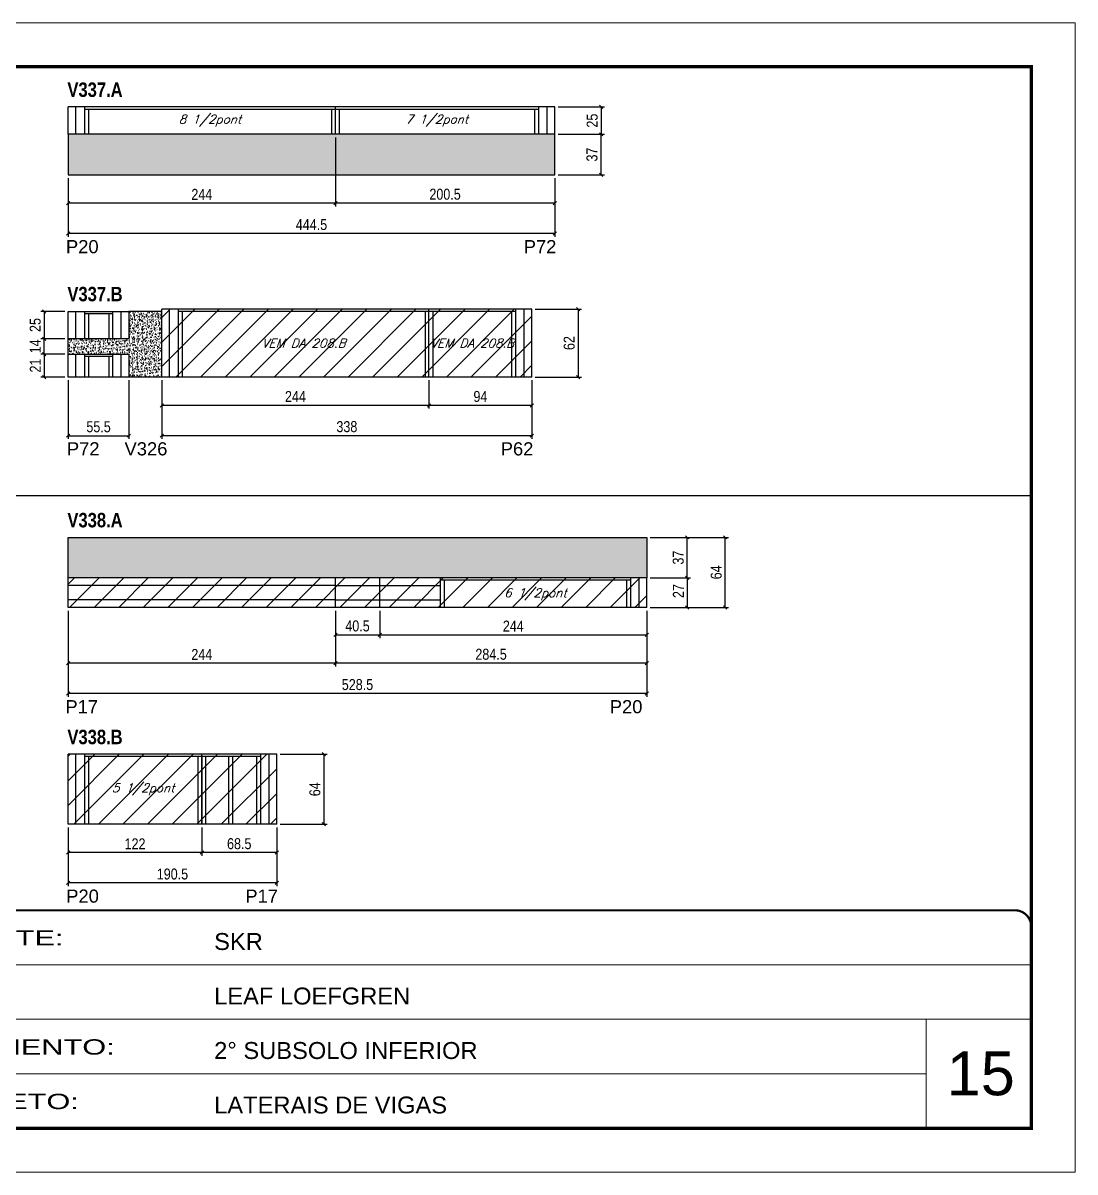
# Model space of a CAD drawing. Extents: x 3309 to 9590, y -2522 to 15424.
# Drawn here: x 7017 to 7978, y 10112 to 11162 of the extents above; entities that cross this region are included whole.
import ezdxf

# ---------------------------------------------------------------- set-up
doc = ezdxf.new("R2010")
doc.units = 0
doc.linetypes.add('CONTINUO', pattern=[0])
doc.linetypes.add('DASHED', pattern=[0.75, 0.5, -0.25])
for name, color, linetype in [('5', 5, 'Continuous'), ('COTA', 241, 'Continuous'), ('NOMENCLATURA', 7, 'Continuous'), ('Painéis', 200, 'Continuous'), ('SARR_2.2x7', 40, 'Continuous'), ('SARR_3.5x7', 81, 'Continuous'), ('texto', 7, 'Continuous')]:
    doc.layers.add(name, color=color, linetype=linetype)
for name, color, linetype, lineweight in [('CARIMBO', 255, 'Continuous', 9), ('Folhas', 255, 'Continuous', 9), ('Hachura', 251, 'Continuous', 9), ('SARRAFO DE PRESSAO', 251, 'DASHED', 9)]:
    doc.layers.add(name, color=color, linetype=linetype, lineweight=lineweight)
doc.styles.add('ARIAL', font='arial.ttf')
doc.styles.add('COTA TECNICA', font='techl___.ttf', dxfattribs={"height": 10})
doc.styles.add('Romans', font='romans.shx')
doc.styles.get("Standard").update_dxf_attribs({"font": 'arial.ttf'})
doc.styles.add('TECNICA', font='techb___.ttf', dxfattribs={"height": 10})
doc.styles.add('Tecnologia', font='')
doc.styles.get('Tecnologia').set_extended_font_data('Forgotten Futurist')
doc.dimstyles.new('PAINEL', dxfattribs={"dimtxt": 10, "dimasz": 3, "dimexe": 3, "dimexo": 3, "dimgap": 3, "dimtad": 1, "dimdec": 1, "dimzin": 12, "dimdsep": 46, "dimtxsty": 'COTA TECNICA', "dimblk1": 'OBLIQUE', "dimblk2": 'OBLIQUE', "dimsah": 1, "dimcen": 0.9, "dimclrd": 4, "dimclre": 4, "dimclrt": 240, "dimadec": 1, "dimazin": 3, "dimtfac": 1, "dimtdec": 1, "dimtmove": 0, "dimatfit": 3, "dimfxl": 1, "dimtolj": 1, "dimtzin": 12, "dimarcsym": 0})

# ---------------------------------------------------------------- blocks, each defined once
blk = doc.blocks.new('9999999999')
at = {"color": 30, "linetype": 'CONTINUO'}
for p, q in [((98564.6, 34379.6), (99584, 34379.6)), ((98564.6, 34329.8), (99488, 34329.8)), ((99584, 34329.8), (99488, 34329.8)), ((99488, 34329.8), (99488, 34230.2)), ((98564.6, 34280), (99488, 34280))]:
    blk.add_line(p, q, dxfattribs=at)
at = {"color": 30, "linetype": 'CONTINUO', "const_width": 2}
blk.add_lwpolyline([(99584, 34230.2), (99584, 34414.4, 0.414214), (99569, 34429.4), (98229, 34429.4, 0.414214), (98214, 34414.4), (98214, 34245.2, 0.414214), (98229, 34230.2), (99584, 34230.2)], format="xyb", dxfattribs=at)
at = {"layer": 'Folhas'}
blk.add_lwpolyline([(98139, 34190.2), (99624, 34190.2), (99624, 35240.2), (98139, 35240.2)], close=True, dxfattribs=at)
at = {"layer": 'Folhas', "color": 30, "const_width": 3}
blk.add_lwpolyline([(98214, 34230.2), (99584, 34230.2), (99584, 35200.2), (98214, 35200.2)], close=True, dxfattribs=at)
at = {"color": 7, "linetype": 'Continuous', "ltscale": 5, "style": 'ARIAL'}
for s, height, p in [('SKR', 15.48, (98837.7, 34393.1)), ('LEAF LOEFGREN', 15.483, (98837.7, 34343.3)), ('2° SUBSOLO INFERIOR', 15.483, (98837.7, 34293.5)), ('LATERAIS DE VIGAS', 15.483, (98837.7, 34243.7))]:
    blk.add_text(s, height=height, dxfattribs=at).set_placement(p)
at = {"layer": 'Folhas', "color": 7, "style": 'Tecnologia', "width": 1.5}
for s, p in [('CLIENTE:', (98573.7, 34397.2)), ('PAVIMENTO:', (98573.7, 34297.5)), ('PROJETO:', (98573.7, 34247.7))]:
    blk.add_text(s, height=14, dxfattribs=at).set_placement(p)
blk = doc.blocks.new('_Oblique')
at = {"color": 0, "linetype": 'ByBlock', "lineweight": -2}
blk.add_line((-0.5, -0.5), (0.5, 0.5), dxfattribs=at)
blk = doc.blocks.new('*D1409')
at = {"layer": 'COTA', "color": 4, "linetype": 'ByBlock', "lineweight": -2, "transparency": 16777216}
for p, q in [((7302.3, 11057.4), (7302.3, 10994.5)), ((7502.8, 11020.4), (7502.8, 10994.5)), ((7502.8, 10997.5), (7302.3, 10997.5))]:
    blk.add_line(p, q, dxfattribs=at)
at = {"layer": 'Defpoints', "color": 0, "linetype": 'ByBlock', "transparency": 16777216}
for p in [(7302.3, 11060.4), (7502.8, 11023.4), (7302.3, 10997.5)]:
    blk.add_point(p, dxfattribs=at)
at = {"layer": 'COTA', "color": 4, "linetype": 'ByBlock', "lineweight": -2, "transparency": 16777216, "xscale": 3, "yscale": 3, "zscale": 3, "rotation": 180}
blk.add_blockref('_Oblique', (7302.3, 10997.5), dxfattribs=at)
at = {"layer": 'COTA', "color": 4, "linetype": 'ByBlock', "lineweight": -2, "transparency": 16777216, "xscale": 3, "yscale": 3, "zscale": 3}
blk.add_blockref('_Oblique', (7502.8, 10997.5), dxfattribs=at)
at = {"layer": 'COTA', "color": 240, "linetype": 'ByBlock', "transparency": 16777216, "insert": (7402.5, 11005.6), "char_height": 10, "attachment_point": 5, "style": 'COTA TECNICA'}
blk.add_mtext('\\A1;200.5', dxfattribs=at)
blk = doc.blocks.new('*D1410')
at = {"layer": 'COTA', "color": 4, "linetype": 'ByBlock', "lineweight": -2, "transparency": 16777216}
for p, q in [((7302.3, 11057.4), (7302.3, 10994.5)), ((7058.3, 11020.4), (7058.3, 10994.5)), ((7302.3, 10997.5), (7058.3, 10997.5))]:
    blk.add_line(p, q, dxfattribs=at)
at = {"layer": 'Defpoints', "color": 0, "linetype": 'ByBlock', "transparency": 16777216}
for p in [(7302.3, 11060.4), (7058.3, 11023.4), (7058.3, 10997.5)]:
    blk.add_point(p, dxfattribs=at)
at = {"layer": 'COTA', "color": 4, "linetype": 'ByBlock', "lineweight": -2, "transparency": 16777216, "xscale": 3, "yscale": 3, "zscale": 3, "rotation": 180}
blk.add_blockref('_Oblique', (7058.3, 10997.5), dxfattribs=at)
at = {"layer": 'COTA', "color": 4, "linetype": 'ByBlock', "lineweight": -2, "transparency": 16777216, "xscale": 3, "yscale": 3, "zscale": 3}
blk.add_blockref('_Oblique', (7302.3, 10997.5), dxfattribs=at)
at = {"layer": 'COTA', "color": 240, "linetype": 'ByBlock', "transparency": 16777216, "insert": (7180.3, 11005.5), "char_height": 10, "attachment_point": 5, "style": 'COTA TECNICA'}
blk.add_mtext('\\A1;244', dxfattribs=at)
blk = doc.blocks.new('*D1412')
at = {"layer": 'COTA', "color": 4, "linetype": 'ByBlock', "lineweight": -2, "transparency": 16777216}
for p, q in [((7058.3, 11020.4), (7058.3, 10966.8)), ((7502.8, 11020.4), (7502.8, 10966.8)), ((7502.8, 10969.8), (7058.3, 10969.8))]:
    blk.add_line(p, q, dxfattribs=at)
at = {"layer": 'Defpoints', "color": 0, "linetype": 'ByBlock', "transparency": 16777216}
for p in [(7058.3, 11023.4), (7502.8, 11023.4), (7058.3, 10969.8)]:
    blk.add_point(p, dxfattribs=at)
at = {"layer": 'COTA', "color": 4, "linetype": 'ByBlock', "lineweight": -2, "transparency": 16777216, "xscale": 3, "yscale": 3, "zscale": 3, "rotation": 180}
blk.add_blockref('_Oblique', (7058.3, 10969.8), dxfattribs=at)
at = {"layer": 'COTA', "color": 4, "linetype": 'ByBlock', "lineweight": -2, "transparency": 16777216, "xscale": 3, "yscale": 3, "zscale": 3}
blk.add_blockref('_Oblique', (7502.8, 10969.8), dxfattribs=at)
at = {"layer": 'COTA', "color": 240, "linetype": 'ByBlock', "transparency": 16777216, "insert": (7280.5, 10977.9), "char_height": 10, "attachment_point": 5, "style": 'COTA TECNICA'}
blk.add_mtext('\\A1;444.5', dxfattribs=at)
blk = doc.blocks.new('*D1411')
at = {"layer": 'COTA', "color": 4, "lineweight": -2, "transparency": 16777216}
for p, q in [((7505.8, 11085.4), (7548, 11085.4)), ((7545, 11085.4), (7545, 11060.4)), ((7505.8, 11060.4), (7548, 11060.4))]:
    blk.add_line(p, q, dxfattribs=at)
at = {"layer": 'Defpoints', "color": 0, "transparency": 16777216}
for p in [(7502.8, 11085.4), (7502.8, 11060.4), (7545, 11060.4)]:
    blk.add_point(p, dxfattribs=at)
at = {"layer": 'COTA', "color": 4, "lineweight": -2, "transparency": 16777216, "xscale": 3, "yscale": 3, "zscale": 3}
for p, rotation in [((7545, 11085.4), 90), ((7545, 11060.4), 270)]:
    blk.add_blockref('_Oblique', p, dxfattribs=dict(at, rotation=rotation))
at = {"layer": 'COTA', "color": 240, "transparency": 16777216, "insert": (7536.9, 11072.9), "char_height": 10, "attachment_point": 5, "rotation": 90, "style": 'COTA TECNICA'}
blk.add_mtext('\\A1;25', dxfattribs=at)
blk = doc.blocks.new('*D1413')
at = {"layer": 'COTA', "color": 4, "lineweight": -2, "transparency": 16777216}
for p, q in [((7505.8, 11060.4), (7548, 11060.4)), ((7545, 11023.4), (7545, 11060.4)), ((7505.8, 11023.4), (7548, 11023.4))]:
    blk.add_line(p, q, dxfattribs=at)
at = {"layer": 'Defpoints', "color": 0, "transparency": 16777216}
for p in [(7502.8, 11060.4), (7545, 11060.4), (7502.8, 11023.4)]:
    blk.add_point(p, dxfattribs=at)
at = {"layer": 'COTA', "color": 4, "lineweight": -2, "transparency": 16777216, "xscale": 3, "yscale": 3, "zscale": 3}
for p, rotation in [((7545, 11060.4), 90), ((7545, 11023.4), 270)]:
    blk.add_blockref('_Oblique', p, dxfattribs=dict(at, rotation=rotation))
at = {"layer": 'COTA', "color": 240, "transparency": 16777216, "insert": (7536.7, 11041.9), "char_height": 10, "attachment_point": 5, "rotation": 90, "style": 'COTA TECNICA'}
blk.add_mtext('\\A1;37', dxfattribs=at)
blk = doc.blocks.new('*D1414')
at = {"layer": 'COTA', "color": 4, "linetype": 'ByBlock', "lineweight": -2, "transparency": 16777216}
for p, q in [((7387.8, 10835.6), (7387.8, 10809.7)), ((7481.8, 10835.6), (7481.8, 10809.7)), ((7481.8, 10812.7), (7387.8, 10812.7))]:
    blk.add_line(p, q, dxfattribs=at)
at = {"layer": 'Defpoints', "color": 0, "linetype": 'ByBlock', "transparency": 16777216}
for p in [(7387.8, 10838.6), (7481.8, 10838.6), (7387.8, 10812.7)]:
    blk.add_point(p, dxfattribs=at)
at = {"layer": 'COTA', "color": 4, "linetype": 'ByBlock', "lineweight": -2, "transparency": 16777216, "xscale": 3, "yscale": 3, "zscale": 3, "rotation": 180}
blk.add_blockref('_Oblique', (7387.8, 10812.7), dxfattribs=at)
at = {"layer": 'COTA', "color": 4, "linetype": 'ByBlock', "lineweight": -2, "transparency": 16777216, "xscale": 3, "yscale": 3, "zscale": 3}
blk.add_blockref('_Oblique', (7481.8, 10812.7), dxfattribs=at)
at = {"layer": 'COTA', "color": 240, "linetype": 'ByBlock', "transparency": 16777216, "insert": (7434.8, 10820.8), "char_height": 10, "attachment_point": 5, "style": 'COTA TECNICA'}
blk.add_mtext('\\A1;94', dxfattribs=at)
blk = doc.blocks.new('*D1415')
at = {"layer": 'COTA', "color": 4, "linetype": 'ByBlock', "lineweight": -2, "transparency": 16777216}
for p, q in [((7143.8, 10835.6), (7143.8, 10809.7)), ((7387.8, 10835.6), (7387.8, 10809.7)), ((7387.8, 10812.7), (7143.8, 10812.7))]:
    blk.add_line(p, q, dxfattribs=at)
at = {"layer": 'Defpoints', "color": 0, "linetype": 'ByBlock', "transparency": 16777216}
for p in [(7143.8, 10838.6), (7387.8, 10838.6), (7143.8, 10812.7)]:
    blk.add_point(p, dxfattribs=at)
at = {"layer": 'COTA', "color": 4, "linetype": 'ByBlock', "lineweight": -2, "transparency": 16777216, "xscale": 3, "yscale": 3, "zscale": 3, "rotation": 180}
blk.add_blockref('_Oblique', (7143.8, 10812.7), dxfattribs=at)
at = {"layer": 'COTA', "color": 4, "linetype": 'ByBlock', "lineweight": -2, "transparency": 16777216, "xscale": 3, "yscale": 3, "zscale": 3}
blk.add_blockref('_Oblique', (7387.8, 10812.7), dxfattribs=at)
at = {"layer": 'COTA', "color": 240, "linetype": 'ByBlock', "transparency": 16777216, "insert": (7265.8, 10820.8), "char_height": 10, "attachment_point": 5, "style": 'COTA TECNICA'}
blk.add_mtext('\\A1;244', dxfattribs=at)
blk = doc.blocks.new('*D1417')
at = {"layer": 'COTA', "color": 4, "linetype": 'ByBlock', "lineweight": -2, "transparency": 16777216}
for p, q in [((7143.8, 10835.6), (7143.8, 10782)), ((7481.8, 10835.6), (7481.8, 10782)), ((7481.8, 10785), (7143.8, 10785))]:
    blk.add_line(p, q, dxfattribs=at)
at = {"layer": 'Defpoints', "color": 0, "linetype": 'ByBlock', "transparency": 16777216}
for p in [(7143.8, 10838.6), (7481.8, 10838.6), (7143.8, 10785)]:
    blk.add_point(p, dxfattribs=at)
at = {"layer": 'COTA', "color": 4, "linetype": 'ByBlock', "lineweight": -2, "transparency": 16777216, "xscale": 3, "yscale": 3, "zscale": 3, "rotation": 180}
blk.add_blockref('_Oblique', (7143.8, 10785), dxfattribs=at)
at = {"layer": 'COTA', "color": 4, "linetype": 'ByBlock', "lineweight": -2, "transparency": 16777216, "xscale": 3, "yscale": 3, "zscale": 3}
blk.add_blockref('_Oblique', (7481.8, 10785), dxfattribs=at)
at = {"layer": 'COTA', "color": 240, "linetype": 'ByBlock', "transparency": 16777216, "insert": (7312.8, 10793.2), "char_height": 10, "attachment_point": 5, "style": 'COTA TECNICA'}
blk.add_mtext('\\A1;338', dxfattribs=at)
blk = doc.blocks.new('*D1416')
at = {"layer": 'COTA', "color": 4, "lineweight": -2, "transparency": 16777216}
for p, q in [((7484.8, 10900.6), (7527, 10900.6)), ((7524, 10900.6), (7524, 10838.6)), ((7484.8, 10838.6), (7527, 10838.6))]:
    blk.add_line(p, q, dxfattribs=at)
at = {"layer": 'Defpoints', "color": 0, "transparency": 16777216}
for p in [(7481.8, 10900.6), (7481.8, 10838.6), (7524, 10838.6)]:
    blk.add_point(p, dxfattribs=at)
at = {"layer": 'COTA', "color": 4, "lineweight": -2, "transparency": 16777216, "xscale": 3, "yscale": 3, "zscale": 3}
for p, rotation in [((7524, 10900.6), 90), ((7524, 10838.6), 270)]:
    blk.add_blockref('_Oblique', p, dxfattribs=dict(at, rotation=rotation))
at = {"layer": 'COTA', "color": 240, "transparency": 16777216, "insert": (7515.9, 10869.6), "char_height": 10, "attachment_point": 5, "rotation": 90, "style": 'COTA TECNICA'}
blk.add_mtext('\\A1;62', dxfattribs=at)
blk = doc.blocks.new('*D1418')
at = {"layer": 'COTA', "color": 4, "lineweight": -2, "transparency": 16777216}
for p, q in [((7055.3, 10873.6), (7033.3, 10873.6)), ((7036.3, 10859.6), (7036.3, 10873.6)), ((7055.3, 10859.6), (7033.3, 10859.6))]:
    blk.add_line(p, q, dxfattribs=at)
at = {"layer": 'Defpoints', "color": 0, "transparency": 16777216}
for p in [(7036.3, 10873.6), (7058.3, 10873.6), (7058.3, 10859.6)]:
    blk.add_point(p, dxfattribs=at)
at = {"layer": 'COTA', "color": 4, "lineweight": -2, "transparency": 16777216, "xscale": 3, "yscale": 3, "zscale": 3}
for p, rotation in [((7036.3, 10873.6), 90), ((7036.3, 10859.6), 270)]:
    blk.add_blockref('_Oblique', p, dxfattribs=dict(at, rotation=rotation))
at = {"layer": 'COTA', "color": 240, "transparency": 16777216, "insert": (7028.2, 10866.6), "char_height": 10, "attachment_point": 5, "rotation": 90, "style": 'COTA TECNICA'}
blk.add_mtext('\\A1;14', dxfattribs=at)
blk = doc.blocks.new('*D1419')
at = {"layer": 'COTA', "color": 4, "lineweight": -2, "transparency": 16777216}
for p, q in [((7058.3, 10835.6), (7058.3, 10782)), ((7113.8, 10835.6), (7113.8, 10782)), ((7058.3, 10785), (7113.8, 10785))]:
    blk.add_line(p, q, dxfattribs=at)
at = {"layer": 'Defpoints', "color": 0, "transparency": 16777216}
for p in [(7058.3, 10838.6), (7113.8, 10838.6), (7113.8, 10785)]:
    blk.add_point(p, dxfattribs=at)
at = {"layer": 'COTA', "color": 4, "lineweight": -2, "transparency": 16777216, "xscale": 3, "yscale": 3, "zscale": 3, "rotation": 180}
blk.add_blockref('_Oblique', (7058.3, 10785), dxfattribs=at)
at = {"layer": 'COTA', "color": 4, "lineweight": -2, "transparency": 16777216, "xscale": 3, "yscale": 3, "zscale": 3}
blk.add_blockref('_Oblique', (7113.8, 10785), dxfattribs=at)
at = {"layer": 'COTA', "color": 240, "transparency": 16777216, "insert": (7086, 10793.1), "char_height": 10, "attachment_point": 5, "style": 'COTA TECNICA'}
blk.add_mtext('\\A1;55.5', dxfattribs=at)
blk = doc.blocks.new('*D1420')
at = {"layer": 'COTA', "color": 4, "lineweight": -2, "transparency": 16777216}
for p, q in [((7055.3, 10859.6), (7033.3, 10859.6)), ((7036.3, 10859.6), (7036.3, 10838.6)), ((7055.3, 10838.6), (7033.3, 10838.6))]:
    blk.add_line(p, q, dxfattribs=at)
at = {"layer": 'Defpoints', "color": 0, "transparency": 16777216}
for p in [(7058.3, 10859.6), (7036.3, 10838.6), (7058.3, 10838.6)]:
    blk.add_point(p, dxfattribs=at)
at = {"layer": 'COTA', "color": 4, "lineweight": -2, "transparency": 16777216, "xscale": 3, "yscale": 3, "zscale": 3}
for p, rotation in [((7036.3, 10859.6), 90), ((7036.3, 10838.6), 270)]:
    blk.add_blockref('_Oblique', p, dxfattribs=dict(at, rotation=rotation))
at = {"layer": 'COTA', "color": 240, "transparency": 16777216, "insert": (7028.2, 10849.1), "char_height": 10, "attachment_point": 5, "rotation": 90, "style": 'COTA TECNICA'}
blk.add_mtext('\\A1;21', dxfattribs=at)
blk = doc.blocks.new('*D1421')
at = {"layer": 'COTA', "color": 4, "lineweight": -2, "transparency": 16777216}
for p, q in [((7055.3, 10898.6), (7033.3, 10898.6)), ((7036.3, 10898.6), (7036.3, 10873.6)), ((7055.3, 10873.6), (7033.3, 10873.6))]:
    blk.add_line(p, q, dxfattribs=at)
at = {"layer": 'Defpoints', "color": 0, "transparency": 16777216}
for p in [(7058.3, 10898.6), (7036.3, 10873.6), (7058.3, 10873.6)]:
    blk.add_point(p, dxfattribs=at)
at = {"layer": 'COTA', "color": 4, "lineweight": -2, "transparency": 16777216, "xscale": 3, "yscale": 3, "zscale": 3}
for p, rotation in [((7036.3, 10898.6), 90), ((7036.3, 10873.6), 270)]:
    blk.add_blockref('_Oblique', p, dxfattribs=dict(at, rotation=rotation))
at = {"layer": 'COTA', "color": 240, "transparency": 16777216, "insert": (7028.2, 10886.1), "char_height": 10, "attachment_point": 5, "rotation": 90, "style": 'COTA TECNICA'}
blk.add_mtext('\\A1;25', dxfattribs=at)
blk = doc.blocks.new('*D1427')
at = {"layer": 'COTA', "color": 4, "linetype": 'ByBlock', "lineweight": -2, "transparency": 16777216}
for p, q in [((7302.3, 10625.1), (7302.3, 10574.1)), ((7586.8, 10625.1), (7586.8, 10574.1)), ((7586.8, 10577.1), (7302.3, 10577.1))]:
    blk.add_line(p, q, dxfattribs=at)
at = {"layer": 'Defpoints', "color": 0, "linetype": 'ByBlock', "transparency": 16777216}
for p in [(7302.3, 10628.1), (7586.8, 10628.1), (7302.3, 10577.1)]:
    blk.add_point(p, dxfattribs=at)
at = {"layer": 'COTA', "color": 4, "linetype": 'ByBlock', "lineweight": -2, "transparency": 16777216, "xscale": 3, "yscale": 3, "zscale": 3, "rotation": 180}
blk.add_blockref('_Oblique', (7302.3, 10577.1), dxfattribs=at)
at = {"layer": 'COTA', "color": 4, "linetype": 'ByBlock', "lineweight": -2, "transparency": 16777216, "xscale": 3, "yscale": 3, "zscale": 3}
blk.add_blockref('_Oblique', (7586.8, 10577.1), dxfattribs=at)
at = {"layer": 'COTA', "color": 240, "linetype": 'ByBlock', "transparency": 16777216, "insert": (7444.5, 10585.2), "char_height": 10, "attachment_point": 5, "style": 'COTA TECNICA'}
blk.add_mtext('\\A1;284.5', dxfattribs=at)
blk = doc.blocks.new('*D1428')
at = {"layer": 'COTA', "color": 4, "linetype": 'ByBlock', "lineweight": -2, "transparency": 16777216}
for p, q in [((7058.3, 10625.1), (7058.3, 10574.1)), ((7302.3, 10625.1), (7302.3, 10574.1)), ((7302.3, 10577.1), (7058.3, 10577.1))]:
    blk.add_line(p, q, dxfattribs=at)
at = {"layer": 'Defpoints', "color": 0, "linetype": 'ByBlock', "transparency": 16777216}
for p in [(7058.3, 10628.1), (7302.3, 10628.1), (7058.3, 10577.1)]:
    blk.add_point(p, dxfattribs=at)
at = {"layer": 'COTA', "color": 4, "linetype": 'ByBlock', "lineweight": -2, "transparency": 16777216, "xscale": 3, "yscale": 3, "zscale": 3, "rotation": 180}
blk.add_blockref('_Oblique', (7058.3, 10577.1), dxfattribs=at)
at = {"layer": 'COTA', "color": 4, "linetype": 'ByBlock', "lineweight": -2, "transparency": 16777216, "xscale": 3, "yscale": 3, "zscale": 3}
blk.add_blockref('_Oblique', (7302.3, 10577.1), dxfattribs=at)
at = {"layer": 'COTA', "color": 240, "linetype": 'ByBlock', "transparency": 16777216, "insert": (7180.3, 10585.1), "char_height": 10, "attachment_point": 5, "style": 'COTA TECNICA'}
blk.add_mtext('\\A1;244', dxfattribs=at)
blk = doc.blocks.new('*D1431')
at = {"layer": 'COTA', "color": 4, "linetype": 'ByBlock', "lineweight": -2, "transparency": 16777216}
for p, q in [((7058.3, 10625.1), (7058.3, 10546.4)), ((7586.8, 10625.1), (7586.8, 10546.4)), ((7586.8, 10549.4), (7058.3, 10549.4))]:
    blk.add_line(p, q, dxfattribs=at)
at = {"layer": 'Defpoints', "color": 0, "linetype": 'ByBlock', "transparency": 16777216}
for p in [(7058.3, 10628.1), (7586.8, 10628.1), (7058.3, 10549.4)]:
    blk.add_point(p, dxfattribs=at)
at = {"layer": 'COTA', "color": 4, "linetype": 'ByBlock', "lineweight": -2, "transparency": 16777216, "xscale": 3, "yscale": 3, "zscale": 3, "rotation": 180}
blk.add_blockref('_Oblique', (7058.3, 10549.4), dxfattribs=at)
at = {"layer": 'COTA', "color": 4, "linetype": 'ByBlock', "lineweight": -2, "transparency": 16777216, "xscale": 3, "yscale": 3, "zscale": 3}
blk.add_blockref('_Oblique', (7586.8, 10549.4), dxfattribs=at)
at = {"layer": 'COTA', "color": 240, "linetype": 'ByBlock', "transparency": 16777216, "insert": (7322.5, 10557.5), "char_height": 10, "attachment_point": 5, "style": 'COTA TECNICA'}
blk.add_mtext('\\A1;528.5', dxfattribs=at)
blk = doc.blocks.new('*D1432')
at = {"layer": 'COTA', "color": 4, "lineweight": -2, "transparency": 16777216}
for p, q in [((7589.8, 10655.1), (7626.7, 10655.1)), ((7623.7, 10655.1), (7623.7, 10628.1)), ((7589.8, 10628.1), (7626.7, 10628.1))]:
    blk.add_line(p, q, dxfattribs=at)
at = {"layer": 'Defpoints', "color": 0, "transparency": 16777216}
for p in [(7586.8, 10655.1), (7586.8, 10628.1), (7623.7, 10628.1)]:
    blk.add_point(p, dxfattribs=at)
at = {"layer": 'COTA', "color": 4, "lineweight": -2, "transparency": 16777216, "xscale": 3, "yscale": 3, "zscale": 3}
for p, rotation in [((7623.7, 10655.1), 90), ((7623.7, 10628.1), 270)]:
    blk.add_blockref('_Oblique', p, dxfattribs=dict(at, rotation=rotation))
at = {"layer": 'COTA', "color": 240, "transparency": 16777216, "insert": (7615.6, 10643), "char_height": 10, "attachment_point": 5, "rotation": 90, "style": 'COTA TECNICA'}
blk.add_mtext('\\A1;27', dxfattribs=at)
blk = doc.blocks.new('*D1433')
at = {"layer": 'COTA', "color": 4, "lineweight": -2, "transparency": 16777216}
for p, q in [((7589.8, 10692.1), (7626.7, 10692.1)), ((7623.7, 10655.1), (7623.7, 10692.1)), ((7589.8, 10655.1), (7626.7, 10655.1))]:
    blk.add_line(p, q, dxfattribs=at)
at = {"layer": 'Defpoints', "color": 0, "transparency": 16777216}
for p in [(7586.8, 10692.1), (7623.7, 10692.1), (7586.8, 10655.1)]:
    blk.add_point(p, dxfattribs=at)
at = {"layer": 'COTA', "color": 4, "lineweight": -2, "transparency": 16777216, "xscale": 3, "yscale": 3, "zscale": 3}
for p, rotation in [((7623.7, 10692.1), 90), ((7623.7, 10655.1), 270)]:
    blk.add_blockref('_Oblique', p, dxfattribs=dict(at, rotation=rotation))
at = {"layer": 'COTA', "color": 240, "transparency": 16777216, "insert": (7615.5, 10673.6), "char_height": 10, "attachment_point": 5, "rotation": 90, "style": 'COTA TECNICA'}
blk.add_mtext('\\A1;37', dxfattribs=at)
blk = doc.blocks.new('*D1434')
at = {"layer": 'COTA', "color": 4, "lineweight": -2, "transparency": 16777216}
for p, q in [((7589.8, 10692.1), (7661.3, 10692.1)), ((7658.3, 10628.1), (7658.3, 10692.1)), ((7589.8, 10628.1), (7661.3, 10628.1))]:
    blk.add_line(p, q, dxfattribs=at)
at = {"layer": 'Defpoints', "color": 0, "transparency": 16777216}
for p in [(7586.8, 10692.1), (7658.3, 10692.1), (7586.8, 10628.1)]:
    blk.add_point(p, dxfattribs=at)
at = {"layer": 'COTA', "color": 4, "lineweight": -2, "transparency": 16777216, "xscale": 3, "yscale": 3, "zscale": 3}
for p, rotation in [((7658.3, 10692.1), 90), ((7658.3, 10628.1), 270)]:
    blk.add_blockref('_Oblique', p, dxfattribs=dict(at, rotation=rotation))
at = {"layer": 'COTA', "color": 240, "transparency": 16777216, "insert": (7650.2, 10660.1), "char_height": 10, "attachment_point": 5, "rotation": 90, "style": 'COTA TECNICA'}
blk.add_mtext('\\A1;64', dxfattribs=at)
blk = doc.blocks.new('*D1435')
at = {"layer": 'COTA', "color": 4, "lineweight": -2, "transparency": 16777216}
for p, q in [((7302.3, 10625.1), (7302.3, 10600)), ((7342.8, 10625.1), (7342.8, 10600)), ((7302.3, 10603), (7342.8, 10603))]:
    blk.add_line(p, q, dxfattribs=at)
at = {"layer": 'Defpoints', "color": 0, "transparency": 16777216}
for p in [(7302.3, 10628.1), (7342.8, 10628.1), (7342.8, 10603)]:
    blk.add_point(p, dxfattribs=at)
at = {"layer": 'COTA', "color": 4, "lineweight": -2, "transparency": 16777216, "xscale": 3, "yscale": 3, "zscale": 3, "rotation": 180}
blk.add_blockref('_Oblique', (7302.3, 10603), dxfattribs=at)
at = {"layer": 'COTA', "color": 4, "lineweight": -2, "transparency": 16777216, "xscale": 3, "yscale": 3, "zscale": 3}
blk.add_blockref('_Oblique', (7342.8, 10603), dxfattribs=at)
at = {"layer": 'COTA', "color": 240, "transparency": 16777216, "insert": (7322.5, 10611.1), "char_height": 10, "attachment_point": 5, "style": 'COTA TECNICA'}
blk.add_mtext('\\A1;40.5', dxfattribs=at)
blk = doc.blocks.new('*D1436')
at = {"layer": 'COTA', "color": 4, "lineweight": -2, "transparency": 16777216}
for p, q in [((7342.8, 10625.1), (7342.8, 10600)), ((7586.8, 10625.1), (7586.8, 10600)), ((7342.8, 10603), (7586.8, 10603))]:
    blk.add_line(p, q, dxfattribs=at)
at = {"layer": 'Defpoints', "color": 0, "transparency": 16777216}
for p in [(7342.8, 10628.1), (7586.8, 10628.1), (7586.8, 10603)]:
    blk.add_point(p, dxfattribs=at)
at = {"layer": 'COTA', "color": 4, "lineweight": -2, "transparency": 16777216, "xscale": 3, "yscale": 3, "zscale": 3, "rotation": 180}
blk.add_blockref('_Oblique', (7342.8, 10603), dxfattribs=at)
at = {"layer": 'COTA', "color": 4, "lineweight": -2, "transparency": 16777216, "xscale": 3, "yscale": 3, "zscale": 3}
blk.add_blockref('_Oblique', (7586.8, 10603), dxfattribs=at)
at = {"layer": 'COTA', "color": 240, "transparency": 16777216, "insert": (7464.8, 10611), "char_height": 10, "attachment_point": 5, "style": 'COTA TECNICA'}
blk.add_mtext('\\A1;244', dxfattribs=at)
blk = doc.blocks.new('*D1429')
at = {"layer": 'COTA', "color": 4, "linetype": 'ByBlock', "lineweight": -2, "transparency": 16777216}
for p, q in [((7180.3, 10426.9), (7180.3, 10401)), ((7248.8, 10426.9), (7248.8, 10401)), ((7248.8, 10404), (7180.3, 10404))]:
    blk.add_line(p, q, dxfattribs=at)
at = {"layer": 'Defpoints', "color": 0, "linetype": 'ByBlock', "transparency": 16777216}
for p in [(7180.3, 10429.9), (7248.8, 10429.9), (7180.3, 10404)]:
    blk.add_point(p, dxfattribs=at)
at = {"layer": 'COTA', "color": 4, "linetype": 'ByBlock', "lineweight": -2, "transparency": 16777216, "xscale": 3, "yscale": 3, "zscale": 3, "rotation": 180}
blk.add_blockref('_Oblique', (7180.3, 10404), dxfattribs=at)
at = {"layer": 'COTA', "color": 4, "linetype": 'ByBlock', "lineweight": -2, "transparency": 16777216, "xscale": 3, "yscale": 3, "zscale": 3}
blk.add_blockref('_Oblique', (7248.8, 10404), dxfattribs=at)
at = {"layer": 'COTA', "color": 240, "linetype": 'ByBlock', "transparency": 16777216, "insert": (7214.5, 10412.1), "char_height": 10, "attachment_point": 5, "style": 'COTA TECNICA'}
blk.add_mtext('\\A1;68.5', dxfattribs=at)
blk = doc.blocks.new('*D1430')
at = {"layer": 'COTA', "color": 4, "linetype": 'ByBlock', "lineweight": -2, "transparency": 16777216}
for p, q in [((7058.3, 10426.9), (7058.3, 10401)), ((7180.3, 10426.9), (7180.3, 10401)), ((7180.3, 10404), (7058.3, 10404))]:
    blk.add_line(p, q, dxfattribs=at)
at = {"layer": 'Defpoints', "color": 0, "linetype": 'ByBlock', "transparency": 16777216}
for p in [(7058.3, 10429.9), (7180.3, 10429.9), (7058.3, 10404)]:
    blk.add_point(p, dxfattribs=at)
at = {"layer": 'COTA', "color": 4, "linetype": 'ByBlock', "lineweight": -2, "transparency": 16777216, "xscale": 3, "yscale": 3, "zscale": 3, "rotation": 180}
blk.add_blockref('_Oblique', (7058.3, 10404), dxfattribs=at)
at = {"layer": 'COTA', "color": 4, "linetype": 'ByBlock', "lineweight": -2, "transparency": 16777216, "xscale": 3, "yscale": 3, "zscale": 3}
blk.add_blockref('_Oblique', (7180.3, 10404), dxfattribs=at)
at = {"layer": 'COTA', "color": 240, "linetype": 'ByBlock', "transparency": 16777216, "insert": (7119.3, 10412), "char_height": 10, "attachment_point": 5, "style": 'COTA TECNICA'}
blk.add_mtext('\\A1;122', dxfattribs=at)
blk = doc.blocks.new('*D1437')
at = {"layer": 'COTA', "color": 4, "linetype": 'ByBlock', "lineweight": -2, "transparency": 16777216}
for p, q in [((7058.3, 10426.9), (7058.3, 10373.3)), ((7248.8, 10426.9), (7248.8, 10373.3)), ((7248.8, 10376.3), (7058.3, 10376.3))]:
    blk.add_line(p, q, dxfattribs=at)
at = {"layer": 'Defpoints', "color": 0, "linetype": 'ByBlock', "transparency": 16777216}
for p in [(7058.3, 10429.9), (7248.8, 10429.9), (7058.3, 10376.3)]:
    blk.add_point(p, dxfattribs=at)
at = {"layer": 'COTA', "color": 4, "linetype": 'ByBlock', "lineweight": -2, "transparency": 16777216, "xscale": 3, "yscale": 3, "zscale": 3, "rotation": 180}
blk.add_blockref('_Oblique', (7058.3, 10376.3), dxfattribs=at)
at = {"layer": 'COTA', "color": 4, "linetype": 'ByBlock', "lineweight": -2, "transparency": 16777216, "xscale": 3, "yscale": 3, "zscale": 3}
blk.add_blockref('_Oblique', (7248.8, 10376.3), dxfattribs=at)
at = {"layer": 'COTA', "color": 240, "linetype": 'ByBlock', "transparency": 16777216, "insert": (7153.5, 10384.4), "char_height": 10, "attachment_point": 5, "style": 'COTA TECNICA'}
blk.add_mtext('\\A1;190.5', dxfattribs=at)
blk = doc.blocks.new('*D1438')
at = {"layer": 'COTA', "color": 4, "lineweight": -2, "transparency": 16777216}
for p, q in [((7251.8, 10493.9), (7294.7, 10493.9)), ((7291.7, 10493.9), (7291.7, 10429.9)), ((7251.8, 10429.9), (7294.7, 10429.9))]:
    blk.add_line(p, q, dxfattribs=at)
at = {"layer": 'Defpoints', "color": 0, "transparency": 16777216}
for p in [(7248.8, 10493.9), (7248.8, 10429.9), (7291.7, 10429.9)]:
    blk.add_point(p, dxfattribs=at)
at = {"layer": 'COTA', "color": 4, "lineweight": -2, "transparency": 16777216, "xscale": 3, "yscale": 3, "zscale": 3}
for p, rotation in [((7291.7, 10493.9), 90), ((7291.7, 10429.9), 270)]:
    blk.add_blockref('_Oblique', p, dxfattribs=dict(at, rotation=rotation))
at = {"layer": 'COTA', "color": 240, "transparency": 16777216, "insert": (7283.6, 10461.9), "char_height": 10, "attachment_point": 5, "rotation": 90, "style": 'COTA TECNICA'}
blk.add_mtext('\\A1;64', dxfattribs=at)

msp = doc.modelspace()

# ---------------------------------------------------------------- hatches: boundary and pattern name
at = {"layer": 'COTA'}
h = msp.add_hatch(dxfattribs=at)
h.set_pattern_fill('AR-CONC', color=256, scale=0.03)
h.paths.add_polyline_path([(7502.77, 11023.38), (7502.77, 11060.38), (7058.27, 11060.38), (7058.27, 11023.38)])
h = msp.add_hatch(dxfattribs=at)
h.set_pattern_fill('AR-CONC', color=256, scale=0.03)
h.set_pattern_definition([(50, (0, -13.0864), (5.46554, -0.4781726), [0.5715, -6.2865]), (355, (0, -13.0864), (-1.0573026, 5.7317054), [0.4572, -5.0292175]), (100.451445, (0.4555, -13.126), (4.4082374, 5.2535326), [0.4857003, -5.3427073]), (46.1842, (0, -11.5624), (8.1323712, -1.26127), [0.85725, -9.42975]), (96.63556, (0.678, -11.6675), (7.122124, 7.4227837), [0.7285507, -8.014068]), (351.18415, (0, -11.562), (7.122124, 7.422784), [0.685799, -7.543792]), (21, (0.762, -11.9434), (4.5484317, -3.067956), [0.5715, -6.2865]), (326, (0.762, -11.9434), (1.8540609, 5.525639), [0.4572, -5.0292]), (71.451445, (1.141, -12.199), (6.4024926, 2.457683), [0.4857003, -5.3426981]), (37.5, (0, -13.0864), (0.0926581, 2.53665117), [0, -4.96824, 0, -5.1054, 0, -5.04825]), (7.5, (0, -13.0864), (2.0045899, 3.00541724), [0, -2.91084, 0, -4.85394, 0, -1.92405]), (327.5, (-1.6993, -13.0864), (4.06771786, -0.17186232), [0, -1.905, 0, -5.9436, 0, -7.8867]), (317.5, (-2.4613, -13.0864), (4.4438754, 0.7627947), [0, -2.4765, 0, -3.94716, 0, -5.6007])])
h.paths.add_polyline_path([(7113.77, 10873.62), (7058.27, 10873.62), (7058.27, 10859.62), (7113.77, 10859.62), (7113.77, 10838.62), (7143.77, 10838.62), (7143.77, 10898.62), (7113.77, 10898.62)])
h = msp.add_hatch(dxfattribs=at)
h.set_pattern_fill('AR-CONC', color=256, scale=0.03)
h.set_pattern_definition([(50, (3106.2883, -1031.6332), (5.46554, -0.4781726), [0.5715, -6.2865]), (355, (3106.2883, -1031.633), (-1.0573026, 5.7317054), [0.4572, -5.0292175]), (100.451445, (3106.744, -1031.673), (4.4082374, 5.2535326), [0.4857003, -5.3427073]), (46.1842, (3106.2883, -1030.109), (8.1323712, -1.26127), [0.85725, -9.42975]), (96.63556, (3106.966, -1030.214), (7.122124, 7.4227837), [0.7285507, -8.014068]), (351.18415, (3106.288, -1030.109), (7.122124, 7.422784), [0.685799, -7.543792]), (21, (3107.0503, -1030.4902), (4.5484317, -3.067956), [0.5715, -6.2865]), (326, (3107.0503, -1030.49), (1.8540609, 5.525639), [0.4572, -5.0292]), (71.451445, (3107.4294, -1030.746), (6.4024926, 2.457683), [0.4857003, -5.3426981]), (37.5, (3106.2883, -1031.6332), (0.0926581, 2.53665117), [0, -4.96824, 0, -5.1054, 0, -5.04825]), (7.5, (3106.2883, -1031.6332), (2.0045899, 3.00541724), [0, -2.91084, 0, -4.85394, 0, -1.92405]), (327.5, (3104.589, -1031.6332), (4.06771786, -0.17186232), [0, -1.905, 0, -5.9436, 0, -7.8867]), (317.5, (3103.827, -1031.6332), (4.4438754, 0.7627947), [0, -2.4765, 0, -3.94716, 0, -5.6007])])
h.paths.add_polyline_path([(7058.27, 10692.07), (7058.27, 10655.07), (7586.77, 10655.07), (7586.77, 10692.07)])
at = {"layer": 'Hachura', "linetype": 'ByBlock'}
h = msp.add_hatch(dxfattribs=at)
h.set_pattern_fill('ANSI31', color=256, scale=5)
h.paths.add_polyline_path([(7387.77, 10900.62), (7143.77, 10900.62), (7143.77, 10838.62), (7387.77, 10838.62)])
h.paths.add_polyline_path([(7481.77, 10900.62), (7387.77, 10900.62), (7387.77, 10838.62), (7481.77, 10838.62)])
h = msp.add_hatch(dxfattribs=at)
h.set_pattern_fill('ANSI31', color=256, scale=5)
h.set_pattern_definition([(45, (-1151.62, -52.645), (-11.22532, 11.22532), [])])
h.paths.add_polyline_path([(7058.27, 10429.89), (7180.27, 10429.89), (7180.27, 10493.89), (7058.27, 10493.89)])
h.paths.add_polyline_path([(7180.27, 10429.89), (7248.77, 10429.89), (7248.77, 10493.89), (7180.27, 10493.89)])
h.paths.add_polyline_path([(7302.27, 10628.07), (7302.27, 10655.07), (7058.27, 10655.07), (7058.27, 10628.07)])
h.paths.add_polyline_path([(7342.77, 10628.07), (7342.77, 10655.07), (7302.27, 10655.07), (7302.27, 10628.07)])
h.paths.add_polyline_path([(7342.77, 10655.07), (7342.77, 10628.07), (7586.77, 10628.07), (7586.77, 10655.07)])

# ---------------------------------------------------------------- linework, layer by layer
at = {"layer": 'COTA'}
for p, q in [((7058.27, 11060.38), (7058.27, 11023.38)), ((7502.77, 11023.38), (7502.77, 11060.38)), ((7058.27, 11023.38), (7502.77, 11023.38)), ((7143.77, 10898.62), (7113.77, 10898.62)), ((7058.27, 10859.62), (7058.27, 10873.62)), ((7143.77, 10838.62), (7113.77, 10838.62)), ((6567.87, 10730.25), (7937.87, 10730.25)), ((7058.27, 10655.07), (7058.27, 10692.07)), ((7058.27, 10692.07), (7586.77, 10692.07)), ((7586.77, 10692.07), (7586.77, 10655.07))]:
    msp.add_line(p, q, dxfattribs=at)
at = {"layer": 'Painéis', "linetype": 'ByBlock'}
for p, q in [((7502.77, 11085.38), (7058.27, 11085.38)), ((7058.27, 11060.38), (7058.27, 11085.38)), ((7302.27, 11060.38), (7302.27, 11085.38)), ((7502.77, 11060.38), (7502.77, 11085.38)), ((7502.77, 11060.38), (7058.27, 11060.38)), ((7481.77, 10900.62), (7143.77, 10900.62)), ((7143.77, 10838.62), (7143.77, 10900.62)), ((7387.77, 10838.62), (7387.77, 10900.62)), ((7481.77, 10838.62), (7481.77, 10900.62)), ((7058.27, 10873.62), (7058.27, 10898.62)), ((7058.27, 10898.62), (7113.77, 10898.62)), ((7113.77, 10898.62), (7113.77, 10873.62)), ((7113.77, 10873.62), (7058.27, 10873.62)), ((7058.27, 10838.62), (7058.27, 10859.62)), ((7058.27, 10859.62), (7113.77, 10859.62)), ((7113.77, 10859.62), (7113.77, 10838.62)), ((7113.77, 10838.62), (7058.27, 10838.62)), ((7481.77, 10838.62), (7143.77, 10838.62)), ((7586.77, 10655.07), (7058.27, 10655.07)), ((7058.27, 10628.07), (7058.27, 10655.07)), ((7302.27, 10628.07), (7302.27, 10655.07)), ((7342.77, 10628.07), (7342.77, 10655.07)), ((7586.77, 10628.07), (7586.77, 10655.07)), ((7586.77, 10628.07), (7058.27, 10628.07)), ((7248.77, 10493.89), (7058.27, 10493.89)), ((7058.27, 10429.89), (7058.27, 10493.89)), ((7180.27, 10429.89), (7180.27, 10493.89)), ((7248.77, 10429.89), (7248.77, 10493.89)), ((7248.77, 10429.89), (7058.27, 10429.89))]:
    msp.add_line(p, q, dxfattribs=at)
at = {"layer": 'SARR_2.2x7', "linetype": 'Continuous'}
for p, q in [((7065.27, 11060.38), (7065.27, 11085.38)), ((7302.27, 11083.18), (7073.27, 11083.18)), ((7487.77, 11083.18), (7302.27, 11083.18)), ((7495.77, 11060.38), (7495.77, 11085.38)), ((7150.77, 10838.62), (7150.77, 10900.62)), ((7474.77, 10838.62), (7474.77, 10900.62)), ((7065.27, 10873.62), (7065.27, 10898.62)), ((7098.77, 10896.42), (7073.27, 10896.42)), ((7106.77, 10873.62), (7106.77, 10898.62)), ((7387.77, 10898.42), (7158.77, 10898.42)), ((7466.77, 10898.42), (7387.77, 10898.42)), ((7065.27, 10838.62), (7065.27, 10859.62)), ((7098.77, 10857.42), (7073.27, 10857.42)), ((7106.77, 10838.62), (7106.77, 10859.62)), ((7302.27, 10648.07), (7058.27, 10648.07)), ((7302.27, 10648.07), (7398.27, 10648.07)), ((7571.77, 10652.87), (7398.27, 10652.87)), ((7579.77, 10628.07), (7579.77, 10655.07)), ((7302.27, 10635.07), (7058.27, 10635.07)), ((7302.27, 10635.07), (7398.27, 10635.07)), ((7065.27, 10429.89), (7065.27, 10493.89)), ((7180.27, 10491.69), (7073.27, 10491.69)), ((7233.77, 10491.69), (7180.27, 10491.69)), ((7241.77, 10429.89), (7241.77, 10493.89))]:
    msp.add_line(p, q, dxfattribs=at)
at = {"layer": 'SARR_3.5x7'}
for p, q in [((7073.27, 11085.38), (7073.27, 11060.38)), ((7076.77, 11083.18), (7076.77, 11060.38)), ((7298.77, 11083.18), (7298.77, 11060.38)), ((7305.77, 11083.18), (7305.77, 11060.38)), ((7484.27, 11083.18), (7484.27, 11060.38)), ((7487.77, 11085.38), (7487.77, 11060.38)), ((7158.77, 10900.62), (7158.77, 10838.62)), ((7466.77, 10900.62), (7466.77, 10838.62)), ((7073.27, 10898.62), (7073.27, 10873.62)), ((7076.77, 10896.42), (7076.77, 10873.62)), ((7095.27, 10896.42), (7095.27, 10873.62)), ((7098.77, 10898.62), (7098.77, 10873.62)), ((7162.27, 10898.42), (7162.27, 10838.62)), ((7384.27, 10898.42), (7384.27, 10838.62)), ((7391.27, 10898.42), (7391.27, 10838.62)), ((7463.27, 10898.42), (7463.27, 10838.62)), ((7073.27, 10859.62), (7073.27, 10838.62)), ((7076.77, 10857.42), (7076.77, 10838.62)), ((7095.27, 10857.42), (7095.27, 10838.62)), ((7098.77, 10859.62), (7098.77, 10838.62)), ((7398.27, 10628.07), (7398.27, 10655.07)), ((7401.77, 10652.87), (7401.77, 10628.07)), ((7568.27, 10652.87), (7568.27, 10628.07)), ((7571.77, 10655.07), (7571.77, 10628.07)), ((7073.27, 10493.89), (7073.27, 10429.89)), ((7076.77, 10491.69), (7076.77, 10429.89)), ((7176.77, 10491.69), (7176.77, 10429.89)), ((7180.27, 10491.69), (7180.27, 10429.89)), ((7183.77, 10491.69), (7183.77, 10429.89)), ((7204.76, 10491.69), (7204.76, 10429.89)), ((7208.26, 10491.69), (7208.26, 10429.89)), ((7230.27, 10491.69), (7230.27, 10429.89)), ((7233.77, 10493.89), (7233.77, 10429.89))]:
    msp.add_line(p, q, dxfattribs=at)

# ---------------------------------------------------------------- block references
at = {"layer": 'SARRAFO DE PRESSAO', "color": 6, "linetype": 'ByBlock'}
msp.add_blockref('9999999999', (-91646.11, -24078.07), dxfattribs=at)

# ---------------------------------------------------------------- texts
at = {"layer": '5', "linetype": 'Continuous'}
for s, rotation, p in [('P20', 359.99996, (7056.23, 10951.75)), ('P72', 359.99996, (7474.33, 10951.75)), ('P72', 359.99996, (7057.11, 10766.99)), ('V326', 359.99996, (7109.73, 10766.99)), ('P62', 359.99996, (7453.33, 10766.99)), ('P17', 0.00004, (7055.71, 10531.35)), ('P20', 0.00004, (7552.93, 10531.35)), ('P20', 0.00004, (7056.47, 10358.26)), ('P17', 0.00004, (7220.06, 10358.26))]:
    msp.add_text(s, height=12, rotation=rotation, dxfattribs=at).set_placement(p)
at = {"layer": 'CARIMBO', "style": 'ARIAL'}
msp.add_text('15', height=40, dxfattribs=at).set_placement((7860.73, 10182.28))
at = {"layer": 'NOMENCLATURA', "style": 'TECNICA'}
for s, p in [('V337.A', (7057.55, 11094.57)), ('V337.B', (7057.55, 10907.81)), ('V338.A', (7057.55, 10701.25)), ('V338.B', (7057.55, 10503.08))]:
    msp.add_text(s, height=13.2, dxfattribs=at).set_placement(p)
at = {"layer": 'texto', "color": 2, "char_height": 8, "attachment_point": 5, "style": 'Romans'}
for s, insert in [('{\\Q19;\\C256;8 1/2pont}', (7187.77, 11072.88)), ('{\\Q19;\\C256;7 1/2pont}', (7395.02, 11072.88)), ('{\\Q19;\\C256;VEM DA 208.B}', (7273.27, 10869.62)), ('{\\Q19;\\C256;VEM DA 208.B}', (7427.27, 10869.62)), ('{\\Q19;\\C256;6 1/2pont}', (7485.02, 10640.17)), ('{\\Q19;\\C256;5 1/2pont}', (7126.77, 10461.89))]:
    msp.add_mtext(s, dxfattribs=dict(at, insert=insert))

# ---------------------------------------------------------------- dimensions: what is measured, and where the dimension line sits
at = {"layer": 'COTA'}
for base, p1, p2, picture, middle in [((7544.97, 11060.38), (7502.77, 11085.38), (7502.77, 11060.38), '*D1411', (7536.86, 11072.88)), ((7544.97, 11060.38), (7502.77, 11023.38), (7502.77, 11060.38), '*D1413', (7536.75, 11041.88)), ((7036.26, 10873.62), (7058.27, 10898.62), (7058.27, 10873.62), '*D1421', (7028.15, 10886.12)), ((7523.97, 10838.62), (7481.77, 10900.62), (7481.77, 10838.62), '*D1416', (7515.86, 10869.62)), ((7036.26, 10838.62), (7058.27, 10859.62), (7058.27, 10838.62), '*D1420', (7028.21, 10849.12)), ((7623.68, 10692.07), (7586.77, 10655.07), (7586.77, 10692.07), '*D1433', (7615.46, 10673.57)), ((7658.29, 10692.07), (7586.77, 10628.07), (7586.77, 10692.07), '*D1434', (7650.19, 10660.07)), ((7291.66, 10429.89), (7248.77, 10493.89), (7248.77, 10429.89), '*D1438', (7283.56, 10461.89))]:
    dim = msp.add_linear_dim(base=base, p1=p1, p2=p2, angle=90, dimstyle='PAINEL', dxfattribs=at)
    dim.commit()
    dim.dimension.update_dxf_attribs({"geometry": picture, "text_midpoint": middle})
at = {"layer": 'COTA', "linetype": 'ByBlock'}
for base, p1, p2, picture, middle in [((7058.27, 10997.47), (7302.27, 11060.38), (7058.27, 11023.38), '*D1410', (7180.27, 11005.54)), ((7143.77, 10812.71), (7387.77, 10838.62), (7143.77, 10838.62), '*D1415', (7265.77, 10820.78)), ((7058.27, 10577.07), (7302.27, 10628.07), (7058.27, 10628.07), '*D1428', (7180.27, 10585.15)), ((7058.27, 10403.98), (7180.27, 10429.89), (7058.27, 10429.89), '*D1430', (7119.27, 10412.03))]:
    dim = msp.add_linear_dim(base=base, p1=p1, p2=p2, angle=180, dimstyle='PAINEL', override={"dimtmove": 1}, dxfattribs=at)
    dim.commit()
    dim.dimension.update_dxf_attribs({"geometry": picture, "text_midpoint": middle})
for base, p1, p2, picture, middle in [((7302.27, 10997.47), (7502.77, 11023.38), (7302.27, 11060.38), '*D1409', (7402.52, 11005.58)), ((7058.27, 10969.76), (7502.77, 11023.38), (7058.27, 11023.38), '*D1412', (7280.52, 10977.87)), ((7143.77, 10785), (7481.77, 10838.62), (7143.77, 10838.62), '*D1417', (7312.77, 10793.24)), ((7387.77, 10812.71), (7481.77, 10838.62), (7387.77, 10838.62), '*D1414', (7434.77, 10820.81)), ((7058.27, 10549.36), (7586.77, 10628.07), (7058.27, 10628.07), '*D1431', (7322.52, 10557.5)), ((7302.27, 10577.07), (7586.77, 10628.07), (7302.27, 10628.07), '*D1427', (7444.52, 10585.21)), ((7058.27, 10376.27), (7248.77, 10429.89), (7058.27, 10429.89), '*D1437', (7153.52, 10384.41)), ((7180.27, 10403.98), (7248.77, 10429.89), (7180.27, 10429.89), '*D1429', (7214.52, 10412.11))]:
    dim = msp.add_linear_dim(base=base, p1=p1, p2=p2, angle=180, dimstyle='PAINEL', dxfattribs=at)
    dim.commit()
    dim.dimension.update_dxf_attribs({"geometry": picture, "text_midpoint": middle})
at = {"layer": 'COTA'}
for base, p1, p2, picture, middle in [((7036.26, 10873.62), (7058.27, 10859.62), (7058.27, 10873.62), '*D1418', (7036.26, 10866.62)), ((7623.68, 10628.07), (7586.77, 10655.07), (7586.77, 10628.07), '*D1432', (7623.68, 10642.97))]:
    dim = msp.add_linear_dim(base=base, p1=p1, p2=p2, angle=90, dimstyle='PAINEL', dxfattribs=at)
    dim.commit()
    dim.dimension.update_dxf_attribs({"geometry": picture, "text_midpoint": middle, "dimtype": 160})
for base, p1, p2, picture, middle in [((7113.77, 10785), (7058.27, 10838.62), (7113.77, 10838.62), '*D1419', (7086.02, 10793.11)), ((7342.77, 10602.96), (7302.27, 10628.07), (7342.77, 10628.07), '*D1435', (7322.52, 10611.07))]:
    dim = msp.add_linear_dim(base=base, p1=p1, p2=p2, dimstyle='PAINEL', dxfattribs=at)
    dim.commit()
    dim.dimension.update_dxf_attribs({"geometry": picture, "text_midpoint": middle})
dim = msp.add_linear_dim(base=(7586.77, 10602.96), p1=(7342.77, 10628.07), p2=(7586.77, 10628.07), dimstyle='PAINEL', override={"dimtmove": 1}, dxfattribs=at)
dim.commit()
dim.dimension.update_dxf_attribs({"geometry": '*D1436', "text_midpoint": (7464.77, 10611.03)})

doc.saveas('drawing.dxf')
